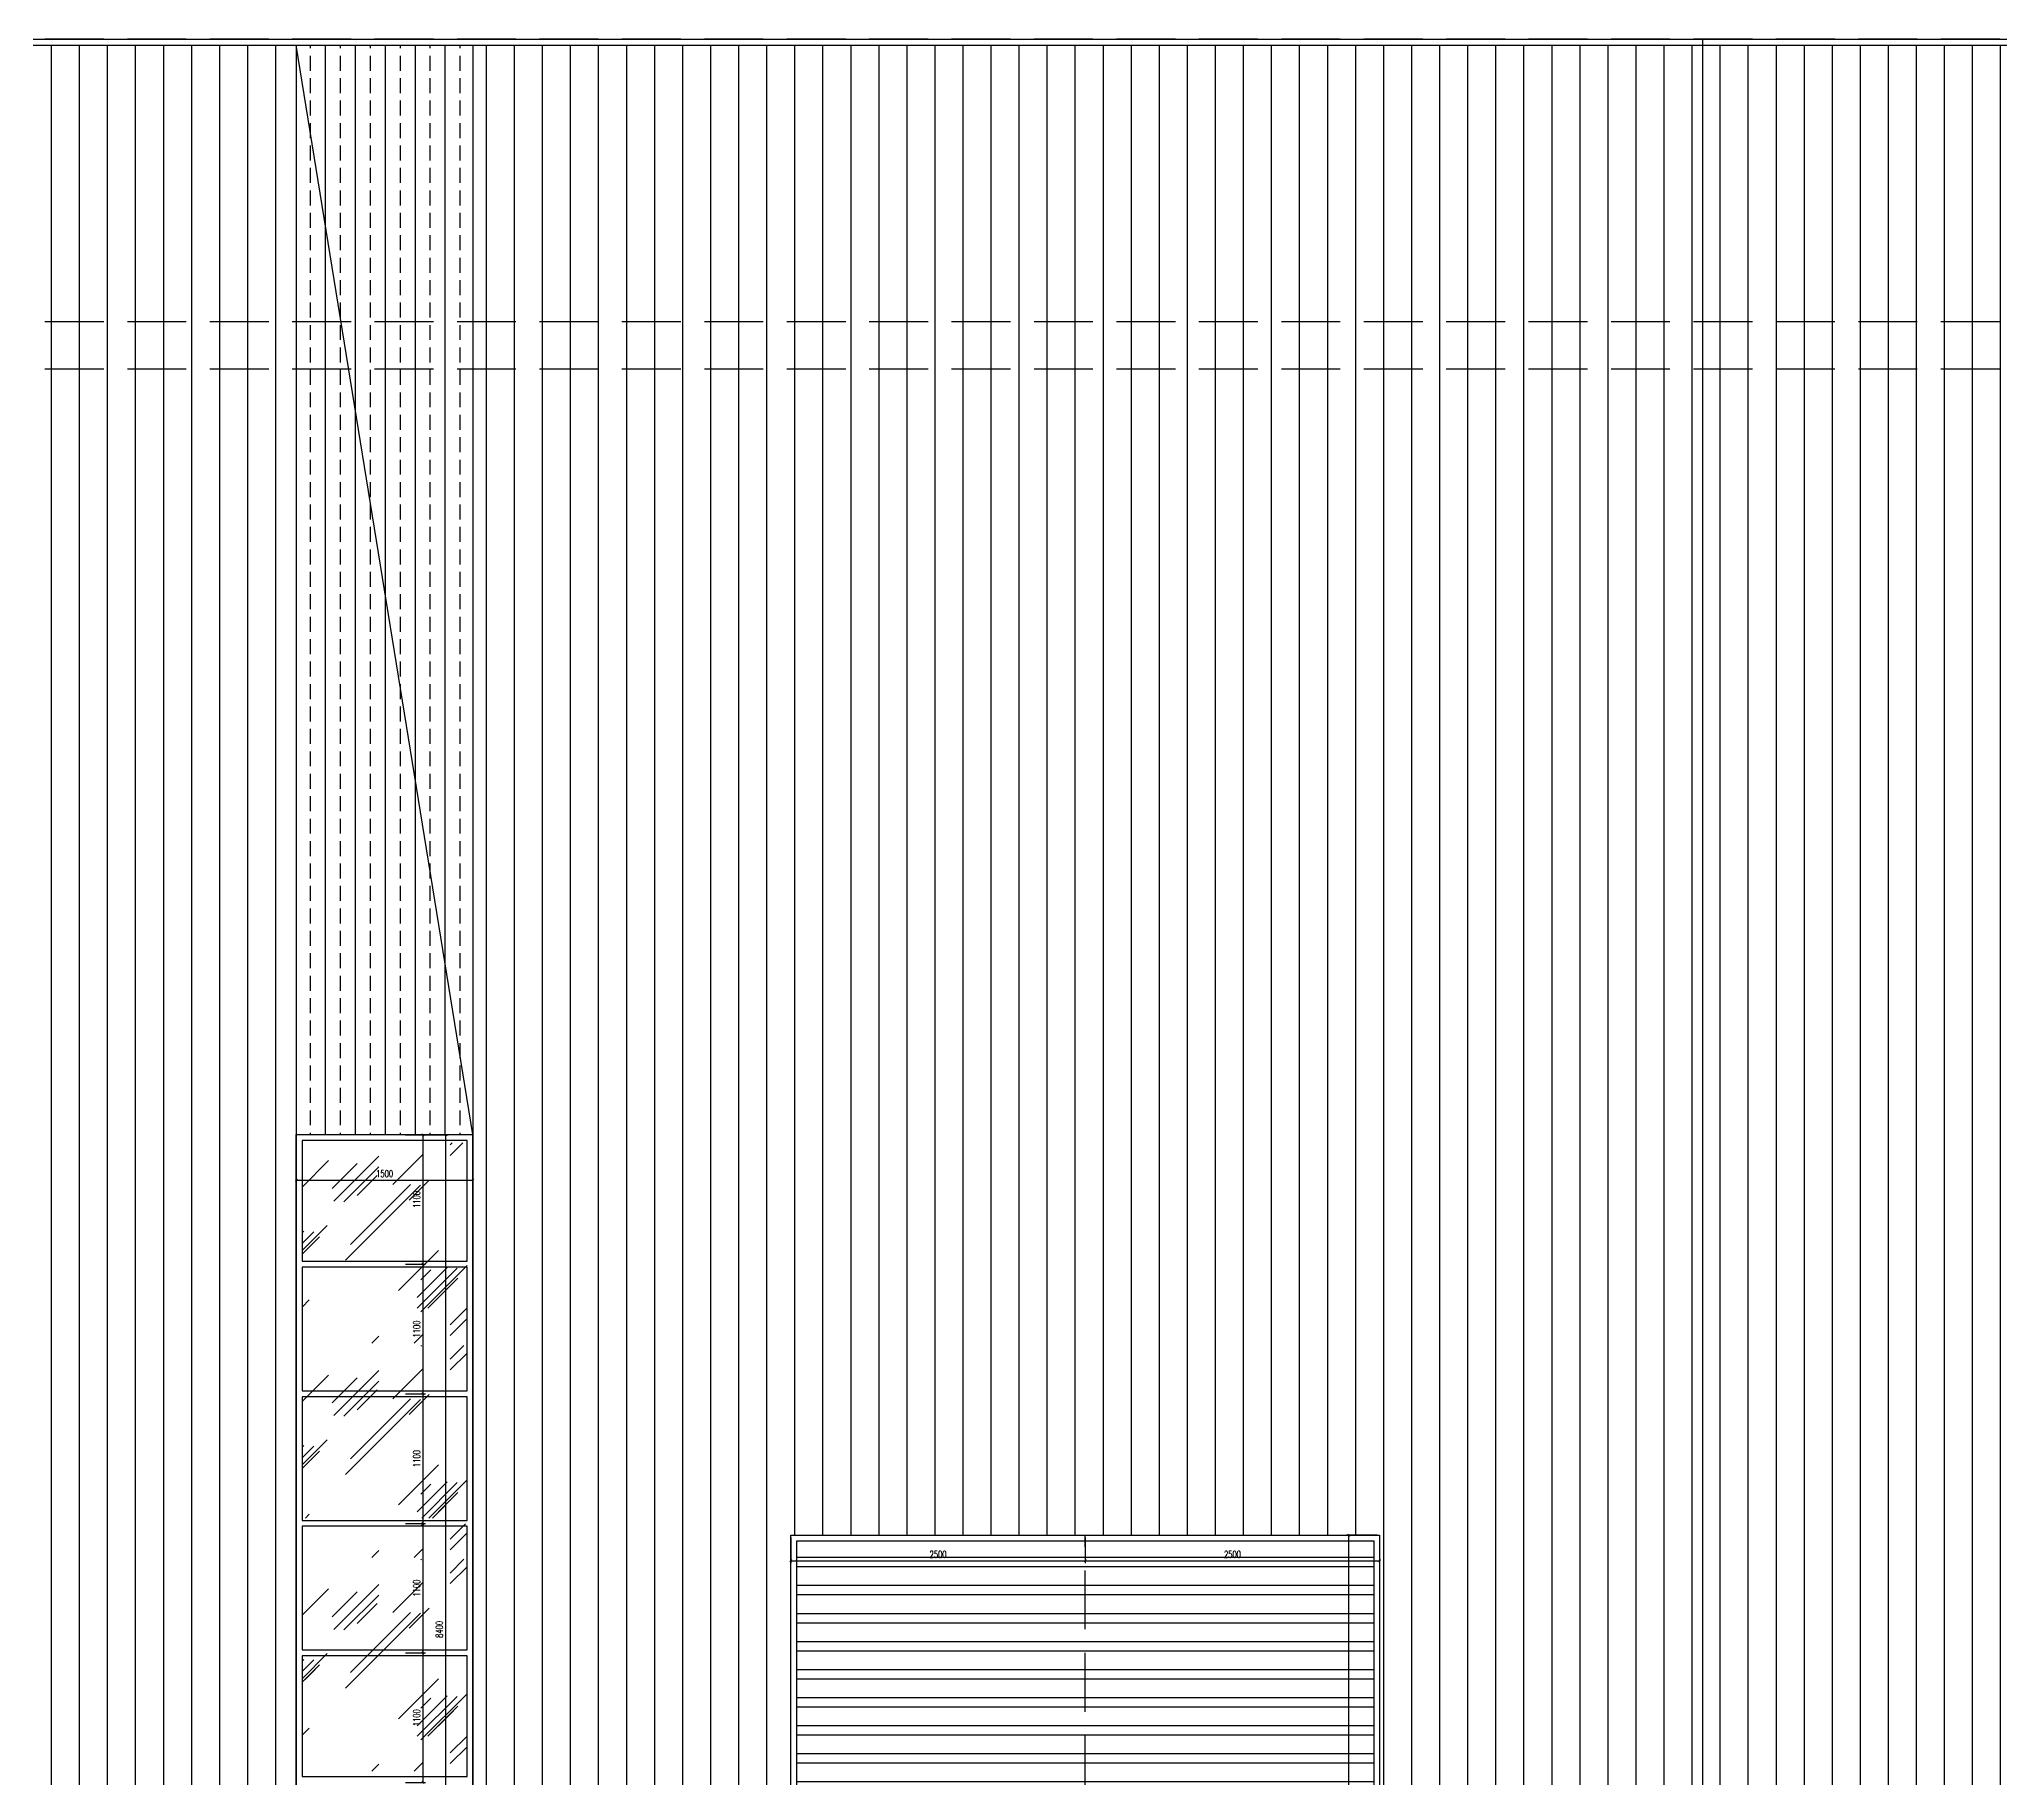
# Model space of a CAD drawing. Extents: x -2377130 to 293730, y -2 to 754590.
# Drawn here: x -780942 to -764284, y 520169 to 534937 of the extents above; entities that cross this region are included whole.
import ezdxf

# ---------------------------------------------------------------- set-up
doc = ezdxf.new("R2010")
doc.units = 0
doc.header["$LTSCALE"] = 1000
doc.header["$MEASUREMENT"] = 0
doc.linetypes.add('__DASH', pattern=[0.35, 0.25, -0.1])
doc.linetypes.add('DOTE', pattern=[2.42, 2, -0.2, 0.02, -0.2])
doc.layers.get('Defpoints').update_dxf_attribs({"color": 210})
for name, color, linetype in [('A-AXIS-DOTE', 14, 'DOTE'), ('A-HATCH-2', 251, 'Continuous'), ('A-LIN-V', 9, 'Continuous'), ('A-WINDOW', 140, 'Continuous'), ('A-门窗表显示尺寸', 160, 'Continuous'), ('AS-WALL', 40, 'Continuous')]:
    doc.layers.add(name, color=color, linetype=linetype)
doc.layers.add('A-WALL-HATCH', color=8, linetype='Continuous', lineweight=13)
doc.styles.add('_TCH_DIM_T3', font='SIMPLEX', dxfattribs={"width": 0.705882, "bigfont": 'GBCBIG'})
doc.styles.add('A-DIM_T3', font='SIMPLEX', dxfattribs={"width": 0.705882, "bigfont": 'GBCBIG'})
doc.dimstyles.new('_TCH_ARCH&&20', dxfattribs={"dimtxt": 59.5, "dimasz": 20, "dimexe": 20, "dimexo": 20, "dimgap": 25.25, "dimtad": 1, "dimdec": 0, "dimzin": 0, "dimdsep": 46, "dimtxsty": '_TCH_DIM_T3', "dimblk": 'ARCHTICK', "dimcen": 0.09, "dimclrt": 7, "dimazin": 2, "dimtfac": 1, "dimtdec": 0, "dimtix": 1, "dimtmove": 2, "dimatfit": 3, "dimfxl": 0, "dimtolj": 1, "dimtzin": 0, "dimarcsym": 0})
doc.dimstyles.new('A-DIM&&20', dxfattribs={"dimtxt": 59.5, "dimasz": 20, "dimexe": 20, "dimexo": 20, "dimgap": 25.25, "dimtad": 1, "dimdec": 0, "dimzin": 0, "dimdsep": 46, "dimtxsty": 'A-DIM_T3', "dimblk": 'ARCHTICK', "dimcen": 0.09, "dimclrt": 7, "dimazin": 2, "dimtfac": 1, "dimtdec": 0, "dimtix": 1, "dimtmove": 2, "dimatfit": 3, "dimfxl": 0, "dimtolj": 1, "dimtzin": 0, "dimarcsym": 0})

# ---------------------------------------------------------------- blocks, each defined once
blk = doc.blocks.new('_ArchTick')
at = {"color": 0, "linetype": 'ByBlock', "const_width": 0.4}
blk.add_lwpolyline([(-0.5, -0.5), (0.5, 0.5)], dxfattribs=at)
blk = doc.blocks.new('*D1055')
at = {"layer": 'A-门窗表显示尺寸', "color": 0, "lineweight": -2}
for p, q in [((-777833, 521237), (-777663, 521237)), ((-777683, 520137), (-777683, 521237)), ((-777833, 520137), (-777663, 520137))]:
    blk.add_line(p, q, dxfattribs=at)
at = {"layer": 'Defpoints', "color": 0}
for p in [(-777853, 521237), (-777683, 521237), (-777853, 520137)]:
    blk.add_point(p, dxfattribs=at)
at = {"layer": 'A-门窗表显示尺寸', "color": 0, "lineweight": -2, "xscale": 20, "yscale": 20, "zscale": 20}
for p, rotation in [((-777683, 521237), 90), ((-777683, 520137), 270)]:
    blk.add_blockref('_ArchTick', p, dxfattribs=dict(at, rotation=rotation))
at = {"layer": 'A-门窗表显示尺寸', "color": 7, "insert": (-777738, 520687), "char_height": 59.5, "attachment_point": 5, "rotation": 90, "style": '_TCH_DIM_T3'}
blk.add_mtext('\\A1;1100', dxfattribs=at)
blk = doc.blocks.new('*D1056')
at = {"layer": 'A-门窗表显示尺寸', "color": 0, "lineweight": -2}
for p, q in [((-777833, 522337), (-777663, 522337)), ((-777683, 521237), (-777683, 522337)), ((-777833, 521237), (-777663, 521237))]:
    blk.add_line(p, q, dxfattribs=at)
at = {"layer": 'Defpoints', "color": 0}
for p in [(-777853, 522337), (-777683, 522337), (-777853, 521237)]:
    blk.add_point(p, dxfattribs=at)
at = {"layer": 'A-门窗表显示尺寸', "color": 0, "lineweight": -2, "xscale": 20, "yscale": 20, "zscale": 20}
for p, rotation in [((-777683, 522337), 90), ((-777683, 521237), 270)]:
    blk.add_blockref('_ArchTick', p, dxfattribs=dict(at, rotation=rotation))
at = {"layer": 'A-门窗表显示尺寸', "color": 7, "insert": (-777738, 521787), "char_height": 59.5, "attachment_point": 5, "rotation": 90, "style": '_TCH_DIM_T3'}
blk.add_mtext('\\A1;1100', dxfattribs=at)
blk = doc.blocks.new('*D1057')
at = {"layer": 'A-门窗表显示尺寸', "color": 0, "lineweight": -2}
for p, q in [((-777833, 523437), (-777663, 523437)), ((-777683, 522337), (-777683, 523437)), ((-777833, 522337), (-777663, 522337))]:
    blk.add_line(p, q, dxfattribs=at)
at = {"layer": 'Defpoints', "color": 0}
for p in [(-777853, 523437), (-777683, 523437), (-777853, 522337)]:
    blk.add_point(p, dxfattribs=at)
at = {"layer": 'A-门窗表显示尺寸', "color": 0, "lineweight": -2, "xscale": 20, "yscale": 20, "zscale": 20}
for p, rotation in [((-777683, 523437), 90), ((-777683, 522337), 270)]:
    blk.add_blockref('_ArchTick', p, dxfattribs=dict(at, rotation=rotation))
at = {"layer": 'A-门窗表显示尺寸', "color": 7, "insert": (-777738, 522887), "char_height": 59.5, "attachment_point": 5, "rotation": 90, "style": '_TCH_DIM_T3'}
blk.add_mtext('\\A1;1100', dxfattribs=at)
blk = doc.blocks.new('*D1058')
at = {"layer": 'A-门窗表显示尺寸', "color": 0, "lineweight": -2}
for p, q in [((-777833, 524537), (-777663, 524537)), ((-777683, 523437), (-777683, 524537)), ((-777833, 523437), (-777663, 523437))]:
    blk.add_line(p, q, dxfattribs=at)
at = {"layer": 'Defpoints', "color": 0}
for p in [(-777853, 524537), (-777683, 524537), (-777853, 523437)]:
    blk.add_point(p, dxfattribs=at)
at = {"layer": 'A-门窗表显示尺寸', "color": 0, "lineweight": -2, "xscale": 20, "yscale": 20, "zscale": 20}
for p, rotation in [((-777683, 524537), 90), ((-777683, 523437), 270)]:
    blk.add_blockref('_ArchTick', p, dxfattribs=dict(at, rotation=rotation))
at = {"layer": 'A-门窗表显示尺寸', "color": 7, "insert": (-777738, 523987), "char_height": 59.5, "attachment_point": 5, "rotation": 90, "style": '_TCH_DIM_T3'}
blk.add_mtext('\\A1;1100', dxfattribs=at)
blk = doc.blocks.new('*D1059')
at = {"layer": 'A-门窗表显示尺寸', "color": 0, "lineweight": -2}
for p, q in [((-777833, 525637), (-777663, 525637)), ((-777683, 524537), (-777683, 525637)), ((-777833, 524537), (-777663, 524537))]:
    blk.add_line(p, q, dxfattribs=at)
at = {"layer": 'Defpoints', "color": 0}
for p in [(-777853, 525637), (-777683, 525637), (-777853, 524537)]:
    blk.add_point(p, dxfattribs=at)
at = {"layer": 'A-门窗表显示尺寸', "color": 0, "lineweight": -2, "xscale": 20, "yscale": 20, "zscale": 20}
for p, rotation in [((-777683, 525637), 90), ((-777683, 524537), 270)]:
    blk.add_blockref('_ArchTick', p, dxfattribs=dict(at, rotation=rotation))
at = {"layer": 'A-门窗表显示尺寸', "color": 7, "insert": (-777738, 525087), "char_height": 59.5, "attachment_point": 5, "rotation": 90, "style": '_TCH_DIM_T3'}
blk.add_mtext('\\A1;1100', dxfattribs=at)
blk = doc.blocks.new('*D1060')
at = {"layer": 'A-门窗表显示尺寸', "color": 0, "lineweight": -2}
for p, q in [((-777813, 525637), (-777469, 525637)), ((-777489, 517237), (-777489, 525637)), ((-777813, 517237), (-777469, 517237))]:
    blk.add_line(p, q, dxfattribs=at)
at = {"layer": 'Defpoints', "color": 0}
for p in [(-777833, 525637), (-777489, 525637), (-777833, 517237)]:
    blk.add_point(p, dxfattribs=at)
at = {"layer": 'A-门窗表显示尺寸', "color": 0, "lineweight": -2, "xscale": 20, "yscale": 20, "zscale": 20}
for p, rotation in [((-777489, 525637), 90), ((-777489, 517237), 270)]:
    blk.add_blockref('_ArchTick', p, dxfattribs=dict(at, rotation=rotation))
at = {"layer": 'A-门窗表显示尺寸', "color": 7, "insert": (-777544, 521437), "char_height": 59.5, "attachment_point": 5, "rotation": 90, "style": '_TCH_DIM_T3'}
blk.add_mtext('\\A1;8400', dxfattribs=at)
blk = doc.blocks.new('*D1061')
at = {"layer": 'A-门窗表显示尺寸', "color": 0, "lineweight": -2}
for p, q in [((-778759, 525103), (-778759, 525272)), ((-778759, 525252), (-777259, 525252)), ((-777259, 525103), (-777259, 525272))]:
    blk.add_line(p, q, dxfattribs=at)
at = {"layer": 'Defpoints', "color": 0}
for p in [(-777259, 525252), (-778759, 525083), (-777259, 525083)]:
    blk.add_point(p, dxfattribs=at)
at = {"layer": 'A-门窗表显示尺寸', "color": 0, "lineweight": -2, "xscale": 20, "yscale": 20, "zscale": 20, "rotation": 180}
blk.add_blockref('_ArchTick', (-778759, 525252), dxfattribs=at)
at = {"layer": 'A-门窗表显示尺寸', "color": 0, "lineweight": -2, "xscale": 20, "yscale": 20, "zscale": 20}
blk.add_blockref('_ArchTick', (-777259, 525252), dxfattribs=at)
at = {"layer": 'A-门窗表显示尺寸', "color": 7, "insert": (-778009, 525307), "char_height": 59.5, "attachment_point": 5, "style": 'A-DIM_T3'}
blk.add_mtext('\\A1;1500', dxfattribs=at)
blk = doc.blocks.new('*D1066')
at = {"layer": 'A-门窗表显示尺寸', "color": 0, "lineweight": -2}
for p, q in [((-772059, 522217), (-772059, 522000)), ((-769559, 522217), (-769559, 522000)), ((-772059, 522020), (-769559, 522020))]:
    blk.add_line(p, q, dxfattribs=at)
at = {"layer": 'Defpoints', "color": 0}
for p in [(-772059, 522237), (-769559, 522237), (-769559, 522020)]:
    blk.add_point(p, dxfattribs=at)
at = {"layer": 'A-门窗表显示尺寸', "color": 0, "lineweight": -2, "xscale": 20, "yscale": 20, "zscale": 20, "rotation": 180}
blk.add_blockref('_ArchTick', (-772059, 522020), dxfattribs=at)
at = {"layer": 'A-门窗表显示尺寸', "color": 0, "lineweight": -2, "xscale": 20, "yscale": 20, "zscale": 20}
blk.add_blockref('_ArchTick', (-769559, 522020), dxfattribs=at)
at = {"layer": 'A-门窗表显示尺寸', "color": 7, "insert": (-770809, 522075), "char_height": 59.5, "attachment_point": 5, "style": 'A-DIM_T3'}
blk.add_mtext('\\A1;2500', dxfattribs=at)
blk = doc.blocks.new('*D1067')
at = {"layer": 'A-门窗表显示尺寸', "color": 0, "lineweight": -2}
for p, q in [((-774559, 522217), (-774559, 522000)), ((-772059, 522217), (-772059, 522000)), ((-774559, 522020), (-772059, 522020))]:
    blk.add_line(p, q, dxfattribs=at)
at = {"layer": 'Defpoints', "color": 0}
for p in [(-774559, 522237), (-772059, 522237), (-772059, 522020)]:
    blk.add_point(p, dxfattribs=at)
at = {"layer": 'A-门窗表显示尺寸', "color": 0, "lineweight": -2, "xscale": 20, "yscale": 20, "zscale": 20, "rotation": 180}
blk.add_blockref('_ArchTick', (-774559, 522020), dxfattribs=at)
at = {"layer": 'A-门窗表显示尺寸', "color": 0, "lineweight": -2, "xscale": 20, "yscale": 20, "zscale": 20}
blk.add_blockref('_ArchTick', (-772059, 522020), dxfattribs=at)
at = {"layer": 'A-门窗表显示尺寸', "color": 7, "insert": (-773309, 522075), "char_height": 59.5, "attachment_point": 5, "style": 'A-DIM_T3'}
blk.add_mtext('\\A1;2500', dxfattribs=at)
blk = doc.blocks.new('*D1068')
at = {"layer": 'A-门窗表显示尺寸', "color": 0, "lineweight": -2}
for p, q in [((-769579, 522237), (-769840, 522237)), ((-769820, 517237), (-769820, 522237)), ((-769579, 517237), (-769840, 517237))]:
    blk.add_line(p, q, dxfattribs=at)
at = {"layer": 'Defpoints', "color": 0}
for p in [(-769820, 522237), (-769559, 522237), (-769559, 517237)]:
    blk.add_point(p, dxfattribs=at)
at = {"layer": 'A-门窗表显示尺寸', "color": 0, "lineweight": -2, "xscale": 20, "yscale": 20, "zscale": 20}
for p, rotation in [((-769820, 522237), 90), ((-769820, 517237), 270)]:
    blk.add_blockref('_ArchTick', p, dxfattribs=dict(at, rotation=rotation))
at = {"layer": 'A-门窗表显示尺寸', "color": 7, "insert": (-769875, 519737), "char_height": 59.5, "attachment_point": 5, "rotation": 90, "style": 'A-DIM_T3'}
blk.add_mtext('\\A1;5000', dxfattribs=at)

msp = doc.modelspace()

# ---------------------------------------------------------------- hatches: boundary and pattern name
at = {"layer": 'A-HATCH-2'}
h = msp.add_hatch(dxfattribs=at)
h.set_pattern_fill('ANSI32', color=8, scale=50, angle=45)
h.set_pattern_definition([(180, (868920.83, 0), (-1e-14, -238.125), []), (180, (868841.46, 79.38), (-1e-14, -238.125), [])])
h.paths.add_polyline_path([(-774509.3, 522187.5), (-769609.3, 522187.5), (-769609.3, 517287.5), (-774509.3, 517287.5)])
at = {"layer": 'A-WALL-HATCH'}
h = msp.add_hatch(dxfattribs=at)
h.set_pattern_fill('玻璃2', color=8, scale=100)
h.set_pattern_definition([(45, (3975201.1, 40), (0, 1527.35065), [600, -360, 600, -360, 240, -523.28157]), (45, (3975171.1, 70), (0, 1527.35065), [480, -600, 360, -360, 420, -463.28157]), (45, (3975171.1, 160), (0, 1527.35065), [360, -720, 240, -360, 540, -463.28157]), (45, (3975261.1, 70), (0, 1527.35065), [360, -720, 300, -1303.2815]), (45, (3975351.1, 160), (0, 1527.35065), [180, -900, 120, -1483.2815]), (45, (3975201.1, 310), (0, 1527.35065), [120, -900, 120, -480, 300, -763.28157]), (45, (3975741.1, 220), (0, 1527.35065), [600, -900, 720, -475.28157]), (45, (3975741.1, 130), (0, 1527.35065), [840, -600, 900, -355.28157]), (45, (3975891.1, 250), (0, -1697.05627), [600, -840, 480, -763.28157]), (45, (3975801.1, 430), (0, 1527.35065), [300, -1200, 360, -823.28157]), (45, (3975981.1, 340), (0, 1527.35065), [240, -1200, 240, -1003.2815])])
h.paths.add_polyline_path([(-778709.3, 523867.5), (-777309.3, 523867.5), (-777309.3, 525567.5), (-778709.3, 525567.5)])
h = msp.add_hatch(dxfattribs=at)
h.set_pattern_fill('玻璃2', color=8, scale=100)
h.set_pattern_definition([(45, (3975201.1, -1780), (0, 1527.35065), [600, -360, 600, -360, 240, -523.28157]), (45, (3975171.1, -1750), (0, 1527.35065), [480, -600, 360, -360, 420, -463.28157]), (45, (3975171.1, -1660), (0, 1527.35065), [360, -720, 240, -360, 540, -463.28157]), (45, (3975261.1, -1750), (0, 1527.35065), [360, -720, 300, -1303.2815]), (45, (3975351.1, -1660), (0, 1527.35065), [180, -900, 120, -1483.2815]), (45, (3975201.1, -1510), (0, 1527.35065), [120, -900, 120, -480, 300, -763.28157]), (45, (3975741.1, -1600), (0, 1527.35065), [600, -900, 720, -475.28157]), (45, (3975741.1, -1690), (0, 1527.35065), [840, -600, 900, -355.28157]), (45, (3975891.1, -1570), (0, -1697.05627), [600, -840, 480, -763.28157]), (45, (3975801.1, -1390), (0, 1527.35065), [300, -1200, 360, -823.28157]), (45, (3975981.1, -1480), (0, 1527.35065), [240, -1200, 240, -1003.2815])])
h.paths.add_polyline_path([(-777309.3, 522332.5), (-778709.3, 522332.5), (-778709.3, 522047.5), (-777309.3, 522047.5)])
h.paths.add_polyline_path([(-778709.3, 522382.5), (-777309.3, 522382.5), (-777309.3, 523847.5), (-778709.3, 523847.5)])
h = msp.add_hatch(dxfattribs=at)
h.set_pattern_fill('玻璃2', color=8, scale=100)
h.set_pattern_definition([(45, (3975201.1, -3595), (0, 1527.35065), [600, -360, 600, -360, 240, -523.28157]), (45, (3975171.1, -3565), (0, 1527.35065), [480, -600, 360, -360, 420, -463.28157]), (45, (3975171.1, -3475), (0, 1527.35065), [360, -720, 240, -360, 540, -463.28157]), (45, (3975261.1, -3565), (0, 1527.35065), [360, -720, 300, -1303.2815]), (45, (3975351.1, -3475), (0, 1527.35065), [180, -900, 120, -1483.2815]), (45, (3975201.1, -3325), (0, 1527.35065), [120, -900, 120, -480, 300, -763.28157]), (45, (3975741.1, -3415), (0, 1527.35065), [600, -900, 720, -475.28157]), (45, (3975741.1, -3505), (0, 1527.35065), [840, -600, 900, -355.28157]), (45, (3975891.1, -3385), (0, -1697.05627), [600, -840, 480, -763.28157]), (45, (3975801.1, -3205), (0, 1527.35065), [300, -1200, 360, -823.28157]), (45, (3975981.1, -3295), (0, 1527.35065), [240, -1200, 240, -1003.2815])])
h.paths.add_polyline_path([(-778709.3, 520232.5), (-777309.3, 520232.5), (-777309.3, 522032.5), (-778709.3, 522032.5)])

# ---------------------------------------------------------------- linework, layer by layer
at = {"layer": 'A-AXIS-DOTE', "color": 8, "linetype": '__DASH', "ltscale": 2}
for p, q in [((-738393.5, 534937.5), (-910418.5, 534937.5)), ((-738393.5, 532537.5), (-910418.5, 532537.5)), ((-738393.5, 532137.5), (-910418.5, 532137.5)), ((-772059.3, 517237.5), (-772059.3, 522237.5))]:
    msp.add_line(p, q, dxfattribs=at)
at = {"layer": 'A-HATCH-2', "color": 8, "linetype": 'Continuous'}
for p, q in [((-780837.6, 517237.5), (-780837.6, 534887.5)), ((-780599.5, 517237.5), (-780599.5, 534887.5)), ((-780361.3, 517237.5), (-780361.3, 534887.5)), ((-780123.2, 517237.5), (-780123.2, 534887.5)), ((-779885.1, 517237.5), (-779885.1, 534887.5)), ((-779647, 517237.5), (-779647, 534887.5)), ((-779408.8, 517237.5), (-779408.8, 534887.5)), ((-779170.7, 517237.5), (-779170.7, 534887.5)), ((-778932.6, 517237.5), (-778932.6, 534887.5)), ((-778637, 534860.5), (-778637, 534887.5)), ((-778510, 525637.5), (-778510, 534887.5)), ((-778383, 534860.5), (-778383, 534887.5)), ((-778256, 525637.5), (-778256, 534887.5)), ((-778129, 534860.5), (-778129, 534887.5)), ((-778002, 525637.5), (-778002, 534887.5)), ((-777875, 534860.5), (-777875, 534887.5)), ((-777748, 525637.5), (-777748, 534887.5)), ((-777621, 534860.5), (-777621, 534887.5)), ((-777494, 525637.5), (-777494, 534887.5)), ((-777367, 534860.5), (-777367, 534887.5)), ((-777143.9, 517237.5), (-777143.9, 534887.5)), ((-776905.8, 517237.5), (-776905.8, 534887.5)), ((-776667.7, 517237.5), (-776667.7, 534887.5)), ((-776429.6, 517237.5), (-776429.6, 534887.5)), ((-776191.4, 517237.5), (-776191.4, 534887.5)), ((-775953.3, 517237.5), (-775953.3, 534887.5)), ((-775715.2, 517237.5), (-775715.2, 534887.5)), ((-775477.1, 517237.5), (-775477.1, 534887.5)), ((-775238.9, 517237.5), (-775238.9, 534887.5)), ((-775000.8, 517237.5), (-775000.8, 534887.5)), ((-774762.7, 517237.5), (-774762.7, 534887.5)), ((-774524.6, 522237.5), (-774524.6, 534887.5)), ((-774286.4, 522237.5), (-774286.4, 534887.5)), ((-774048.3, 522237.5), (-774048.3, 534887.5)), ((-773810.2, 522237.5), (-773810.2, 534887.5)), ((-773572.1, 522237.5), (-773572.1, 534887.5)), ((-773333.9, 522237.5), (-773333.9, 534887.5)), ((-773095.8, 522237.5), (-773095.8, 534887.5)), ((-772857.7, 522237.5), (-772857.7, 534887.5)), ((-772619.6, 522237.5), (-772619.6, 534887.5)), ((-772381.4, 522237.5), (-772381.4, 534887.5)), ((-772143.3, 522237.5), (-772143.3, 534887.5)), ((-771905.2, 522237.5), (-771905.2, 534887.5)), ((-771667.1, 522237.5), (-771667.1, 534887.5)), ((-771428.9, 522237.5), (-771428.9, 534887.5)), ((-771190.8, 522237.5), (-771190.8, 534887.5)), ((-770952.7, 522237.5), (-770952.7, 534887.5)), ((-770714.6, 522237.5), (-770714.6, 534887.5)), ((-770476.4, 522237.5), (-770476.4, 534887.5)), ((-770238.3, 522237.5), (-770238.3, 534887.5)), ((-770000.2, 522237.5), (-770000.2, 534887.5)), ((-769762.1, 522237.5), (-769762.1, 534887.5)), ((-769523.9, 517237.5), (-769523.9, 534887.5)), ((-769285.8, 517237.5), (-769285.8, 534887.5)), ((-769047.7, 517237.5), (-769047.7, 534887.5)), ((-768809.6, 517237.5), (-768809.6, 534887.5)), ((-768571.4, 517237.5), (-768571.4, 534887.5)), ((-768333.3, 517237.5), (-768333.3, 534887.5)), ((-768095.2, 517237.5), (-768095.2, 534887.5)), ((-767857.1, 517237.5), (-767857.1, 534887.5)), ((-767618.9, 517237.5), (-767618.9, 534887.5)), ((-767380.8, 517237.5), (-767380.8, 534887.5)), ((-767142.7, 517237.5), (-767142.7, 534887.5)), ((-766904.6, 517237.5), (-766904.6, 534887.5)), ((-766666.4, 517237.5), (-766666.4, 534887.5)), ((-766428.3, 517237.5), (-766428.3, 534887.5)), ((-766190.2, 517237.5), (-766190.2, 534887.5)), ((-765952.1, 517237.5), (-765952.1, 534887.5)), ((-765713.9, 517237.5), (-765713.9, 534887.5)), ((-765475.8, 517237.5), (-765475.8, 534887.5)), ((-765237.7, 517237.5), (-765237.7, 534887.5)), ((-764999.6, 517237.5), (-764999.6, 534887.5)), ((-764761.4, 517237.5), (-764761.4, 534887.5)), ((-764523.3, 517237.5), (-764523.3, 534887.5)), ((-764285.2, 517237.5), (-764285.2, 534887.5)), ((-778637, 534670), (-778637, 534797)), ((-778383, 534670), (-778383, 534797)), ((-778129, 534670), (-778129, 534797)), ((-777875, 534670), (-777875, 534797)), ((-777621, 534670), (-777621, 534797)), ((-777367, 534670), (-777367, 534797)), ((-778637, 534479.5), (-778637, 534606.5)), ((-778383, 534479.5), (-778383, 534606.5)), ((-778129, 534479.5), (-778129, 534606.5)), ((-777875, 534479.5), (-777875, 534606.5)), ((-777621, 534479.5), (-777621, 534606.5)), ((-777367, 534479.5), (-777367, 534606.5)), ((-778637, 534289), (-778637, 534416)), ((-778383, 534289), (-778383, 534416)), ((-778129, 534289), (-778129, 534416)), ((-777875, 534289), (-777875, 534416)), ((-777621, 534289), (-777621, 534416)), ((-777367, 534289), (-777367, 534416)), ((-778637, 534098.5), (-778637, 534225.5)), ((-778383, 534098.5), (-778383, 534225.5)), ((-778129, 534098.5), (-778129, 534225.5)), ((-777875, 534098.5), (-777875, 534225.5)), ((-777621, 534098.5), (-777621, 534225.5)), ((-777367, 534098.5), (-777367, 534225.5)), ((-778637, 533908), (-778637, 534035)), ((-778383, 533908), (-778383, 534035)), ((-778129, 533908), (-778129, 534035)), ((-777875, 533908), (-777875, 534035)), ((-777621, 533908), (-777621, 534035)), ((-777367, 533908), (-777367, 534035)), ((-778637, 533717.5), (-778637, 533844.5)), ((-778383, 533717.5), (-778383, 533844.5)), ((-778129, 533717.5), (-778129, 533844.5)), ((-777875, 533717.5), (-777875, 533844.5)), ((-777621, 533717.5), (-777621, 533844.5)), ((-777367, 533717.5), (-777367, 533844.5)), ((-778637, 533527), (-778637, 533654)), ((-778383, 533527), (-778383, 533654)), ((-778129, 533527), (-778129, 533654)), ((-777875, 533527), (-777875, 533654)), ((-777621, 533527), (-777621, 533654)), ((-777367, 533527), (-777367, 533654)), ((-778637, 533336.5), (-778637, 533463.5)), ((-778383, 533336.5), (-778383, 533463.5)), ((-778129, 533336.5), (-778129, 533463.5)), ((-777875, 533336.5), (-777875, 533463.5)), ((-777621, 533336.5), (-777621, 533463.5)), ((-777367, 533336.5), (-777367, 533463.5)), ((-778637, 533146), (-778637, 533273)), ((-778383, 533146), (-778383, 533273)), ((-778129, 533146), (-778129, 533273)), ((-777875, 533146), (-777875, 533273)), ((-777621, 533146), (-777621, 533273)), ((-777367, 533146), (-777367, 533273)), ((-778637, 532955.5), (-778637, 533082.5)), ((-778383, 532955.5), (-778383, 533082.5)), ((-778129, 532955.5), (-778129, 533082.5)), ((-777875, 532955.5), (-777875, 533082.5)), ((-777621, 532955.5), (-777621, 533082.5)), ((-777367, 532955.5), (-777367, 533082.5)), ((-778637, 532765), (-778637, 532892)), ((-778383, 532765), (-778383, 532892)), ((-778129, 532765), (-778129, 532892)), ((-777875, 532765), (-777875, 532892)), ((-777621, 532765), (-777621, 532892)), ((-777367, 532765), (-777367, 532892)), ((-778637, 532574.5), (-778637, 532701.5)), ((-778383, 532574.5), (-778383, 532701.5)), ((-778129, 532574.5), (-778129, 532701.5)), ((-777875, 532574.5), (-777875, 532701.5)), ((-777621, 532574.5), (-777621, 532701.5)), ((-777367, 532574.5), (-777367, 532701.5)), ((-778637, 532384), (-778637, 532511)), ((-778383, 532384), (-778383, 532511)), ((-778129, 532384), (-778129, 532511)), ((-777875, 532384), (-777875, 532511)), ((-777621, 532384), (-777621, 532511)), ((-777367, 532384), (-777367, 532511)), ((-778637, 532193.5), (-778637, 532320.5)), ((-778383, 532193.5), (-778383, 532320.5)), ((-778129, 532193.5), (-778129, 532320.5)), ((-777875, 532193.5), (-777875, 532320.5)), ((-777621, 532193.5), (-777621, 532320.5)), ((-777367, 532193.5), (-777367, 532320.5)), ((-778637, 532003), (-778637, 532130)), ((-778383, 532003), (-778383, 532130)), ((-778129, 532003), (-778129, 532130)), ((-777875, 532003), (-777875, 532130)), ((-777621, 532003), (-777621, 532130)), ((-777367, 532003), (-777367, 532130)), ((-778637, 531812.5), (-778637, 531939.5)), ((-778383, 531812.5), (-778383, 531939.5)), ((-778129, 531812.5), (-778129, 531939.5)), ((-777875, 531812.5), (-777875, 531939.5)), ((-777621, 531812.5), (-777621, 531939.5)), ((-777367, 531812.5), (-777367, 531939.5)), ((-778637, 531622), (-778637, 531749)), ((-778383, 531622), (-778383, 531749)), ((-778129, 531622), (-778129, 531749)), ((-777875, 531622), (-777875, 531749)), ((-777621, 531622), (-777621, 531749)), ((-777367, 531622), (-777367, 531749)), ((-778637, 531431.5), (-778637, 531558.5)), ((-778383, 531431.5), (-778383, 531558.5)), ((-778129, 531431.5), (-778129, 531558.5)), ((-777875, 531431.5), (-777875, 531558.5)), ((-777621, 531431.5), (-777621, 531558.5)), ((-777367, 531431.5), (-777367, 531558.5)), ((-778637, 531241), (-778637, 531368)), ((-778383, 531241), (-778383, 531368)), ((-778129, 531241), (-778129, 531368)), ((-777875, 531241), (-777875, 531368)), ((-777621, 531241), (-777621, 531368)), ((-777367, 531241), (-777367, 531368)), ((-778637, 531050.5), (-778637, 531177.5)), ((-778383, 531050.5), (-778383, 531177.5)), ((-778129, 531050.5), (-778129, 531177.5)), ((-777875, 531050.5), (-777875, 531177.5)), ((-777621, 531050.5), (-777621, 531177.5)), ((-777367, 531050.5), (-777367, 531177.5)), ((-778637, 530860), (-778637, 530987)), ((-778383, 530860), (-778383, 530987)), ((-778129, 530860), (-778129, 530987)), ((-777875, 530860), (-777875, 530987)), ((-777621, 530860), (-777621, 530987)), ((-777367, 530860), (-777367, 530987)), ((-778637, 530669.5), (-778637, 530796.5)), ((-778383, 530669.5), (-778383, 530796.5)), ((-778129, 530669.5), (-778129, 530796.5)), ((-777875, 530669.5), (-777875, 530796.5)), ((-777621, 530669.5), (-777621, 530796.5)), ((-777367, 530669.5), (-777367, 530796.5)), ((-778637, 530479), (-778637, 530606)), ((-778383, 530479), (-778383, 530606)), ((-778129, 530479), (-778129, 530606)), ((-777875, 530479), (-777875, 530606)), ((-777621, 530479), (-777621, 530606)), ((-777367, 530479), (-777367, 530606)), ((-778637, 530288.5), (-778637, 530415.5)), ((-778383, 530288.5), (-778383, 530415.5)), ((-778129, 530288.5), (-778129, 530415.5)), ((-777875, 530288.5), (-777875, 530415.5)), ((-777621, 530288.5), (-777621, 530415.5)), ((-777367, 530288.5), (-777367, 530415.5)), ((-778637, 530098), (-778637, 530225)), ((-778383, 530098), (-778383, 530225)), ((-778129, 530098), (-778129, 530225)), ((-777875, 530098), (-777875, 530225)), ((-777621, 530098), (-777621, 530225)), ((-777367, 530098), (-777367, 530225)), ((-778637, 529907.5), (-778637, 530034.5)), ((-778383, 529907.5), (-778383, 530034.5)), ((-778129, 529907.5), (-778129, 530034.5)), ((-777875, 529907.5), (-777875, 530034.5)), ((-777621, 529907.5), (-777621, 530034.5)), ((-777367, 529907.5), (-777367, 530034.5)), ((-778637, 529717), (-778637, 529844)), ((-778383, 529717), (-778383, 529844)), ((-778129, 529717), (-778129, 529844)), ((-777875, 529717), (-777875, 529844)), ((-777621, 529717), (-777621, 529844)), ((-777367, 529717), (-777367, 529844)), ((-778637, 529526.5), (-778637, 529653.5)), ((-778383, 529526.5), (-778383, 529653.5)), ((-778129, 529526.5), (-778129, 529653.5)), ((-777875, 529526.5), (-777875, 529653.5)), ((-777621, 529526.5), (-777621, 529653.5)), ((-777367, 529526.5), (-777367, 529653.5)), ((-778637, 529336), (-778637, 529463)), ((-778383, 529336), (-778383, 529463)), ((-778129, 529336), (-778129, 529463)), ((-777875, 529336), (-777875, 529463)), ((-777621, 529336), (-777621, 529463)), ((-777367, 529336), (-777367, 529463)), ((-778637, 529145.5), (-778637, 529272.5)), ((-778383, 529145.5), (-778383, 529272.5)), ((-778129, 529145.5), (-778129, 529272.5)), ((-777875, 529145.5), (-777875, 529272.5)), ((-777621, 529145.5), (-777621, 529272.5)), ((-777367, 529145.5), (-777367, 529272.5)), ((-778637, 528955), (-778637, 529082)), ((-778383, 528955), (-778383, 529082)), ((-778129, 528955), (-778129, 529082)), ((-777875, 528955), (-777875, 529082)), ((-777621, 528955), (-777621, 529082)), ((-777367, 528955), (-777367, 529082)), ((-778637, 528764.5), (-778637, 528891.5)), ((-778383, 528764.5), (-778383, 528891.5)), ((-778129, 528764.5), (-778129, 528891.5)), ((-777875, 528764.5), (-777875, 528891.5)), ((-777621, 528764.5), (-777621, 528891.5)), ((-777367, 528764.5), (-777367, 528891.5)), ((-778637, 528574), (-778637, 528701)), ((-778383, 528574), (-778383, 528701)), ((-778129, 528574), (-778129, 528701)), ((-777875, 528574), (-777875, 528701)), ((-777621, 528574), (-777621, 528701)), ((-777367, 528574), (-777367, 528701)), ((-778637, 528383.5), (-778637, 528510.5)), ((-778383, 528383.5), (-778383, 528510.5)), ((-778129, 528383.5), (-778129, 528510.5)), ((-777875, 528383.5), (-777875, 528510.5)), ((-777621, 528383.5), (-777621, 528510.5)), ((-777367, 528383.5), (-777367, 528510.5)), ((-778637, 528193), (-778637, 528320)), ((-778383, 528193), (-778383, 528320)), ((-778129, 528193), (-778129, 528320)), ((-777875, 528193), (-777875, 528320)), ((-777621, 528193), (-777621, 528320)), ((-777367, 528193), (-777367, 528320)), ((-778637, 528002.5), (-778637, 528129.5)), ((-778383, 528002.5), (-778383, 528129.5)), ((-778129, 528002.5), (-778129, 528129.5)), ((-777875, 528002.5), (-777875, 528129.5)), ((-777621, 528002.5), (-777621, 528129.5)), ((-777367, 528002.5), (-777367, 528129.5)), ((-778637, 527812), (-778637, 527939)), ((-778383, 527812), (-778383, 527939)), ((-778129, 527812), (-778129, 527939)), ((-777875, 527812), (-777875, 527939)), ((-777621, 527812), (-777621, 527939)), ((-777367, 527812), (-777367, 527939)), ((-778637, 527621.5), (-778637, 527748.5)), ((-778383, 527621.5), (-778383, 527748.5)), ((-778129, 527621.5), (-778129, 527748.5)), ((-777875, 527621.5), (-777875, 527748.5)), ((-777621, 527621.5), (-777621, 527748.5)), ((-777367, 527621.5), (-777367, 527748.5)), ((-778637, 527431), (-778637, 527558)), ((-778383, 527431), (-778383, 527558)), ((-778129, 527431), (-778129, 527558)), ((-777875, 527431), (-777875, 527558)), ((-777621, 527431), (-777621, 527558)), ((-777367, 527431), (-777367, 527558)), ((-778637, 527240.5), (-778637, 527367.5)), ((-778383, 527240.5), (-778383, 527367.5)), ((-778129, 527240.5), (-778129, 527367.5)), ((-777875, 527240.5), (-777875, 527367.5)), ((-777621, 527240.5), (-777621, 527367.5)), ((-777367, 527240.5), (-777367, 527367.5)), ((-778637, 527050), (-778637, 527177)), ((-778383, 527050), (-778383, 527177)), ((-778129, 527050), (-778129, 527177)), ((-777875, 527050), (-777875, 527177)), ((-777621, 527050), (-777621, 527177)), ((-777367, 527050), (-777367, 527177)), ((-778637, 526859.5), (-778637, 526986.5)), ((-778383, 526859.5), (-778383, 526986.5)), ((-778129, 526859.5), (-778129, 526986.5)), ((-777875, 526859.5), (-777875, 526986.5)), ((-777621, 526859.5), (-777621, 526986.5)), ((-777367, 526859.5), (-777367, 526986.5)), ((-778637, 526669), (-778637, 526796)), ((-778383, 526669), (-778383, 526796)), ((-778129, 526669), (-778129, 526796)), ((-777875, 526669), (-777875, 526796)), ((-777621, 526669), (-777621, 526796)), ((-777367, 526669), (-777367, 526796)), ((-778637, 526478.5), (-778637, 526605.5)), ((-778383, 526478.5), (-778383, 526605.5)), ((-778129, 526478.5), (-778129, 526605.5)), ((-777875, 526478.5), (-777875, 526605.5)), ((-777621, 526478.5), (-777621, 526605.5)), ((-777367, 526478.5), (-777367, 526605.5)), ((-778637, 526288), (-778637, 526415)), ((-778383, 526288), (-778383, 526415)), ((-778129, 526288), (-778129, 526415)), ((-777875, 526288), (-777875, 526415)), ((-777621, 526288), (-777621, 526415)), ((-777367, 526288), (-777367, 526415)), ((-778637, 526097.5), (-778637, 526224.5)), ((-778383, 526097.5), (-778383, 526224.5)), ((-778129, 526097.5), (-778129, 526224.5)), ((-777875, 526097.5), (-777875, 526224.5)), ((-777621, 526097.5), (-777621, 526224.5)), ((-777367, 526097.5), (-777367, 526224.5)), ((-778637, 525907), (-778637, 526034)), ((-778383, 525907), (-778383, 526034)), ((-778129, 525907), (-778129, 526034)), ((-777875, 525907), (-777875, 526034)), ((-777621, 525907), (-777621, 526034)), ((-777367, 525907), (-777367, 526034)), ((-778637, 525716.5), (-778637, 525843.5)), ((-778383, 525716.5), (-778383, 525843.5)), ((-778129, 525716.5), (-778129, 525843.5)), ((-777875, 525716.5), (-777875, 525843.5)), ((-777621, 525716.5), (-777621, 525843.5)), ((-777367, 525716.5), (-777367, 525843.5)), ((-778637, 525637.5), (-778637, 525653)), ((-778383, 525637.5), (-778383, 525653)), ((-778129, 525637.5), (-778129, 525653)), ((-777875, 525637.5), (-777875, 525653)), ((-777621, 525637.5), (-777621, 525653)), ((-777367, 525637.5), (-777367, 525653))]:
    msp.add_line(p, q, dxfattribs=at)
at = {"layer": 'A-LIN-V', "color": 8}
for p, q in [((-903359.3, 534937.5), (-745359.3, 534937.5)), ((-903359.3, 534887.5), (-745359.3, 534887.5)), ((-778759.3, 534887.5), (-778759.3, 516937.5)), ((-777259.3, 534887.5), (-777259.3, 516937.5)), ((-766818.2, 534937.5), (-766818.2, 516937.5)), ((-766818.2, 534887.5), (-766818.2, 517237.5)), ((-778759.3, 525637.5), (-777259.3, 525637.5))]:
    msp.add_line(p, q, dxfattribs=at)
msp.add_lwpolyline([(-774559.3, 522237.5), (-769559.3, 522237.5), (-769559.3, 517237.5), (-774559.3, 517237.5)], close=True, dxfattribs=at)
at = {"layer": 'A-WINDOW', "color": 8}
for p, q in [((-778759.3, 520117.5), (-778759.3, 525637.5)), ((-778759.3, 525637.5), (-777259.3, 525637.5)), ((-777259.3, 520117.5), (-777259.3, 525637.5))]:
    msp.add_line(p, q, dxfattribs=at)
for points in [[(-778709.3, 524562.5), (-777309.3, 524562.5), (-777309.3, 525587.5), (-778709.3, 525587.5)], [(-778709.3, 523462.5), (-777309.3, 523462.5), (-777309.3, 524512.5), (-778709.3, 524512.5)], [(-778709.3, 522362.5), (-777309.3, 522362.5), (-777309.3, 523412.5), (-778709.3, 523412.5)], [(-778709.3, 522312.5), (-778709.3, 521262.5), (-777309.3, 521262.5), (-777309.3, 522312.5)], [(-778709.3, 520187.5), (-777309.3, 520187.5), (-777309.3, 521212.5), (-778709.3, 521212.5)]]:
    msp.add_lwpolyline(points, close=True, dxfattribs=at)
at = {"layer": 'A-门窗表显示尺寸', "color": 8}
msp.add_lwpolyline([(-774509.3, 522187.5), (-769609.3, 522187.5), (-769609.3, 517287.5), (-774509.3, 517287.5)], close=True, dxfattribs=at)
at = {"layer": 'AS-WALL', "color": 8}
msp.add_line((-777259.3, 525637.5), (-778759.3, 534887.5), dxfattribs=at)

# ---------------------------------------------------------------- dimensions: what is measured, and where the dimension line sits
at = {"layer": 'A-门窗表显示尺寸', "color": 8}
for p1, p2, distance, dimstyle, picture, middle in [((-777853.3, 524537.5), (-777853.3, 525637.5), -170, '_TCH_ARCH&&20', '*D1059', (-777738.3, 525087.5)), ((-777833.3, 517237.5), (-777833.3, 525637.5), -344.3, '_TCH_ARCH&&20', '*D1060', (-777543.9, 521437.5)), ((-778759.3, 525082.5), (-777259.3, 525082.5), 169.5, 'A-DIM&&20', '*D1061', (-778009.3, 525307)), ((-777853.3, 523437.5), (-777853.3, 524537.5), -170, '_TCH_ARCH&&20', '*D1058', (-777738.3, 523987.5)), ((-777853.3, 522337.5), (-777853.3, 523437.5), -170, '_TCH_ARCH&&20', '*D1057', (-777738.3, 522887.5)), ((-777853.3, 521237.5), (-777853.3, 522337.5), -170, '_TCH_ARCH&&20', '*D1056', (-777738.3, 521787.5)), ((-774559.3, 522237.5), (-772059.3, 522237.5), -217.5, 'A-DIM&&20', '*D1067', (-773309.3, 522075)), ((-772059.3, 522237.5), (-769559.3, 522237.5), -217.5, 'A-DIM&&20', '*D1066', (-770809.3, 522075)), ((-769559.3, 517237.5), (-769559.3, 522237.5), 260.4, 'A-DIM&&20', '*D1068', (-769874.7, 519737.5)), ((-777853.3, 520137.5), (-777853.3, 521237.5), -170, '_TCH_ARCH&&20', '*D1055', (-777738.3, 520687.5))]:
    dim = msp.add_aligned_dim(p1=p1, p2=p2, distance=distance, dimstyle=dimstyle, dxfattribs=at)
    dim.commit()
    dim.dimension.update_dxf_attribs({"geometry": picture, "text_midpoint": middle})

doc.saveas('drawing.dxf')
